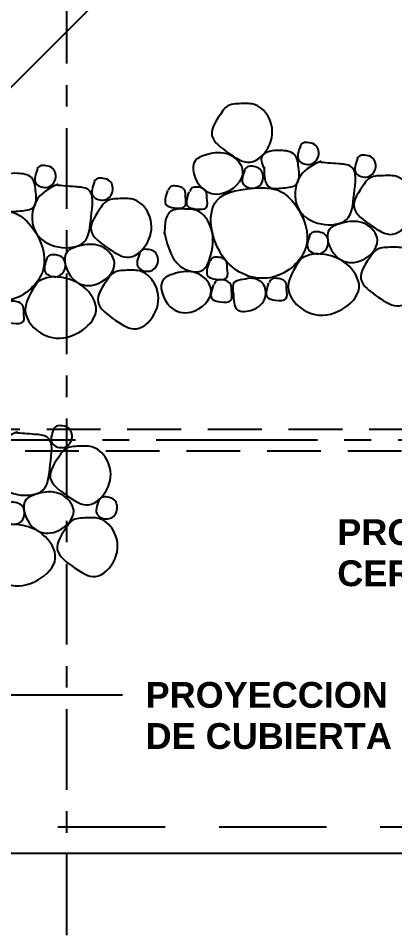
# Model space of a CAD drawing. Extents: x 504.5 to 598.6, y 648.3 to 688.4.
# Drawn here: x 534.036 to 535.787, y 656.792 to 661.024 of the extents above; entities that cross this region are included whole.
import ezdxf

# ---------------------------------------------------------------- set-up
doc = ezdxf.new("R2010")
doc.units = 0
doc.header["$MEASUREMENT"] = 0
doc.linetypes.add('CENTER2', pattern=[1.125, 0.75, -0.125, 0.125, -0.125])
doc.linetypes.add('HIDDEN', pattern=[0.375, 0.25, -0.125])
doc.layers.get('0').update_dxf_attribs({"linetype": 'CONTINUOUS'})
doc.layers.get('DEFPOINTS').update_dxf_attribs({"linetype": 'CONTINUOUS'})
for name, color, linetype in [('1', 6, 'CONTINUOUS'), ('2', 1, 'CONTINUOUS'), ('EJES', 6, 'CENTER2'), ('PROYECCIONES', 6, 'HIDDEN'), ('texturas', 6, 'CONTINUOUS')]:
    doc.layers.add(name, color=color, linetype=linetype)
doc.styles.add('ALR4', font='sanssb__.ttf')
doc.dimstyles.new('1-50', dxfattribs={"dimscale": 0.6, "dimtxt": 0.18, "dimasz": 0.18, "dimexe": 0.18, "dimexo": 0.0625, "dimgap": 0.09, "dimtad": 1, "dimzin": 4, "dimdsep": 46, "dimtxsty": 'Standard', "dimblk1": 'ARCHTICK', "dimblk2": 'ARCHTICK', "dimsah": 1, "dimcen": 0.09, "dimdle": 0.18, "dimclrd": 6, "dimclre": 6, "dimclrt": 1, "dimadec": 0, "dimazin": 0, "dimtfac": 1, "dimtofl": 0, "dimtmove": 0, "dimatfit": 3, "dimldrblk": 'ARCHTICK', "dimfxl": 1, "dimtolj": 1, "dimtzin": 4, "dimarcsym": 0})

# ---------------------------------------------------------------- blocks, each defined once
blk = doc.blocks.new('_ARCHTICK')
at = {"color": 0, "linetype": 'ByBlock', "const_width": 0.15}
blk.add_lwpolyline([(-0.5, -0.5), (0.5, 0.5)], dxfattribs=at)
blk = doc.blocks.new('*D73')
at = {"color": 6, "linetype": 'ByBlock', "transparency": 16777216}
blk.add_arc((531.3727, 659.0641), 0.8835, 0, 45, dxfattribs=at)
at = {"layer": 'DEFPOINTS', "color": 0, "linetype": 'ByBlock', "transparency": 16777216}
for p in [(534.3373, 662.0287), (532.2262, 659.2927), (531.3873, 659.0787), (505.4273, 659.0641), (544.8842, 659.0641)]:
    blk.add_point(p, dxfattribs=at)
at = {"color": 6, "linetype": 'ByBlock', "transparency": 16777216, "xscale": 0.108, "yscale": 0.108, "zscale": 0.108}
for p, rotation in [((531.9975, 659.6888), 134.9999999999654), ((532.2563, 659.0641), 270.0000000000001)]:
    blk.add_blockref('_ARCHTICK', p, dxfattribs=dict(at, rotation=rotation))
at = {"color": 1, "linetype": 'ByBlock', "transparency": 16777216, "insert": (532.2905, 659.4442), "char_height": 0.108, "attachment_point": 5, "rotation": 292.5, "style": 'ALR4'}
blk.add_mtext('\\A1;45.00°', dxfattribs=at)
blk = doc.blocks.new('*D74')
at = {"color": 6, "linetype": 'ByBlock', "transparency": 16777216}
blk.add_line((533.9054, 661.619), (533.621, 661.3346), dxfattribs=at)
blk.add_arc((534.2623, 661.9759), 0.799, 225, 270, dxfattribs=at)
at = {"layer": 'DEFPOINTS', "color": 0, "linetype": 'ByBlock', "transparency": 16777216}
for p in [(534.2623, 683.009), (534.3216, 662.0352), (533.9319, 661.6455), (533.8628, 661.284), (534.2623, 649.3383)]:
    blk.add_point(p, dxfattribs=at)
at = {"color": 6, "linetype": 'ByBlock', "transparency": 16777216, "xscale": 0.108, "yscale": 0.108, "zscale": 0.108}
for p, rotation in [((533.6974, 661.4109), 134.9999999999905), ((534.2623, 661.1769), 359.9999999999995)]:
    blk.add_blockref('_ARCHTICK', p, dxfattribs=dict(at, rotation=rotation))
at = {"color": 1, "linetype": 'ByBlock', "transparency": 16777216, "insert": (533.9986, 661.3392), "char_height": 0.108, "attachment_point": 5, "rotation": 337.5, "style": 'ALR4'}
blk.add_mtext('\\A1;45.00°', dxfattribs=at)
blk = doc.blocks.new('*D75')
at = {"color": 6, "linetype": 'ByBlock', "transparency": 16777216}
blk.add_arc((534.2623, 671.099), 2.0286, 90, 135, dxfattribs=at)
at = {"layer": 'DEFPOINTS', "color": 0, "linetype": 'ByBlock', "transparency": 16777216}
for p in [(534.2623, 683.009), (523.6674, 681.6939), (533.7373, 673.0584), (536.1168, 669.2445), (534.2623, 649.3383)]:
    blk.add_point(p, dxfattribs=at)
at = {"color": 6, "linetype": 'ByBlock', "transparency": 16777216, "xscale": 0.108, "yscale": 0.108, "zscale": 0.108}
for p, rotation in [((534.2623, 673.1276), 359.9999999999992), ((532.8279, 672.5334), 224.9999999999957)]:
    blk.add_blockref('_ARCHTICK', p, dxfattribs=dict(at, rotation=rotation))
at = {"color": 1, "linetype": 'ByBlock', "transparency": 16777216, "insert": (533.444, 673.0746), "char_height": 0.108, "attachment_point": 5, "rotation": 22.5, "style": 'ALR4'}
blk.add_mtext('\\A1;45.00°', dxfattribs=at)
blk = doc.blocks.new('*D249')
at = {"color": 6, "linetype": 'ByBlock', "transparency": 16777216}
blk.add_arc((519.1311, 659.0641), 0.7852, 135, 180, dxfattribs=at)
at = {"layer": 'DEFPOINTS', "color": 0, "linetype": 'ByBlock', "transparency": 16777216}
for p in [(516.1665, 662.0287), (518.4511, 659.4567), (519.1165, 659.0787), (505.4273, 659.0641), (544.8842, 659.0641)]:
    blk.add_point(p, dxfattribs=at)
at = {"color": 6, "linetype": 'ByBlock', "transparency": 16777216, "xscale": 0.108, "yscale": 0.108, "zscale": 0.108}
for p, rotation in [((518.5759, 659.6193), 45.00000000003484), ((518.3459, 659.0641), 269.9999999999998)]:
    blk.add_blockref('_ARCHTICK', p, dxfattribs=dict(at, rotation=rotation))
at = {"color": 1, "linetype": 'ByBlock', "transparency": 16777216, "insert": (518.3042, 659.4066), "char_height": 0.108, "attachment_point": 5, "rotation": 67.5, "style": 'ALR4'}
blk.add_mtext('\\A1;45.00°', dxfattribs=at)

msp = doc.modelspace()

# ---------------------------------------------------------------- linework, layer by layer
at = {"layer": '1'}
for points in [[(535.3483, 660.4311), (535.3411, 660.3634), (535.3964, 660.3456), (535.4302, 660.3777), (535.4195, 660.4328), (535.3892, 660.4453), (535.3607, 660.4435), (535.3465, 660.4311)], [(534.9154, 660.3901), (534.8601, 660.3634), (534.8904, 660.2352), (534.9866, 660.2103), (535.0811, 660.3118), (535.024, 660.3866), (534.9278, 660.3937), (534.9065, 660.3883)], [(535.179, 660.3332), (535.204, 660.2388), (535.2681, 660.2352), (535.3305, 660.253), (535.3394, 660.3314), (535.3198, 660.3901), (535.2556, 660.4097), (535.204, 660.4044), (535.1683, 660.3812), (535.1666, 660.3616), (535.179, 660.3243)], [(535.6137, 660.3723), (535.6066, 660.3047), (535.6618, 660.2869), (535.6957, 660.3189), (535.685, 660.3741), (535.6547, 660.3866), (535.6262, 660.3848), (535.6119, 660.3723)], [(535.09, 660.3207), (535.0828, 660.253), (535.1381, 660.2352), (535.1719, 660.2673), (535.1612, 660.3225), (535.1309, 660.3349), (535.1024, 660.3332), (535.0882, 660.3207)], [(535.4445, 660.3599), (535.3501, 660.294), (535.3376, 660.1409), (535.4445, 660.0679), (535.5638, 660.0893), (535.5977, 660.2068), (535.5834, 660.3349), (535.5246, 660.3474), (535.4338, 660.3545)], [(535.6476, 660.2566), (535.5977, 660.1444), (535.6778, 660.0608), (535.7758, 660.0198), (535.8667, 660.1035), (535.8649, 660.221), (535.799, 660.2869), (535.7331, 660.2922), (535.6654, 660.278), (535.644, 660.253)], [(534.8299, 660.2174), (534.8245, 660.1498), (534.8619, 660.1373), (534.9118, 660.1444), (534.9136, 660.1889), (534.91, 660.2174), (534.8833, 660.237), (534.8691, 660.2388), (534.8441, 660.2352), (534.8334, 660.2192)], [(535.161, 660.2362), (534.9592, 660.1769), (535.0067, 659.8922), (535.2203, 659.8211), (535.3746, 659.9634), (535.3272, 660.1532), (535.2441, 660.2244), (535.161, 660.2362)], [(534.7158, 660.0269), (534.812, 659.8578), (534.8958, 659.8543), (534.9261, 659.9059), (534.9332, 660.0465), (534.8673, 660.1302), (534.812, 660.1373), (534.7461, 660.1266), (534.7194, 660.0768), (534.7176, 660.043), (534.7141, 660.0198)], [(535.5407, 660.0714), (535.4854, 660.0447), (535.5157, 659.9166), (535.6119, 659.8916), (535.7064, 659.9931), (535.6493, 660.0679), (535.5531, 660.075), (535.5318, 660.0697)], [(535.3928, 660.0163), (535.3857, 659.9486), (535.4409, 659.9308), (535.4748, 659.9629), (535.4641, 660.018), (535.4338, 660.0305), (535.4053, 660.0287), (535.391, 660.0163)], [(535.6796, 659.9237), (535.6297, 659.8115), (535.7099, 659.7279), (535.8079, 659.6869), (535.8988, 659.7706), (535.897, 659.8881), (535.8311, 659.9539), (535.7651, 659.9593), (535.6974, 659.945), (535.6761, 659.9201)], [(534.9243, 659.8916), (534.9189, 659.824), (534.9563, 659.8115), (535.0062, 659.8186), (535.008, 659.8632), (535.0044, 659.8916), (534.9777, 659.9112), (534.9635, 659.913), (534.9385, 659.9094), (534.9278, 659.8934)], [(535.3518, 659.9077), (535.293, 659.7581), (535.3982, 659.6513), (535.5407, 659.6709), (535.6208, 659.7706), (535.5621, 659.8827), (535.4712, 659.9237), (535.391, 659.9237), (535.3447, 659.9023)], [(534.7675, 659.8382), (534.7123, 659.8115), (534.7426, 659.6833), (534.8388, 659.6584), (534.9332, 659.7599), (534.8762, 659.8347), (534.78, 659.8418), (534.7586, 659.8364)], [(534.9439, 659.7866), (534.9385, 659.719), (534.9759, 659.7065), (535.0258, 659.7136), (535.0276, 659.7581), (535.024, 659.7866), (534.9973, 659.8062), (534.9831, 659.808), (534.9581, 659.8044), (534.9474, 659.7884)], [(535.0365, 659.7474), (535.0561, 659.6691), (535.1256, 659.6691), (535.1844, 659.7261), (535.1737, 659.7902), (535.1256, 659.8151), (535.0811, 659.8097), (535.0419, 659.7973), (535.0347, 659.7474)], [(535.2004, 659.7937), (535.1951, 659.7261), (535.2325, 659.7136), (535.2824, 659.7207), (535.2841, 659.7652), (535.2806, 659.7937), (535.2539, 659.8133), (535.2396, 659.8151), (535.2147, 659.8115), (535.204, 659.7955)]]:
    msp.add_spline(points, degree=3, dxfattribs=at)
at = {"layer": '2'}
for points in [[(532.0885, 657.1433), (539.2934, 657.1433), (539.2934, 676.5107), (536.9318, 676.5107)], [(534.5213, 657.8786), (533.6311, 657.8786), (533.1326, 657.2499), (533.2632, 657.5109)]]:
    msp.add_lwpolyline(points, dxfattribs=at)
for points in [[(534.9866, 660.5913), (534.9368, 660.4791), (535.0169, 660.3955), (535.1149, 660.3545), (535.2058, 660.4382), (535.204, 660.5557), (535.1381, 660.6216), (535.0721, 660.6269), (535.0044, 660.6127), (534.9831, 660.5877)], [(534.1257, 660.3243), (534.1186, 660.2567), (534.1738, 660.2389), (534.2077, 660.2709), (534.197, 660.3261), (534.1667, 660.3386), (534.1382, 660.3368), (534.1239, 660.3243)], [(533.9565, 660.2264), (533.9814, 660.132), (534.0455, 660.1285), (534.1079, 660.1463), (534.1168, 660.2246), (534.0972, 660.2834), (534.0331, 660.3029), (533.9814, 660.2976), (533.9458, 660.2745), (533.944, 660.2549), (533.9565, 660.2175)], [(534.2219, 660.2531), (534.1275, 660.1872), (534.115, 660.0341), (534.2219, 659.9611), (534.3413, 659.9825), (534.3751, 660.1), (534.3609, 660.2282), (534.3021, 660.2406), (534.2112, 660.2478)], [(534.3911, 660.2656), (534.384, 660.1979), (534.4392, 660.1801), (534.4731, 660.2122), (534.4624, 660.2673), (534.4321, 660.2798), (534.4036, 660.278), (534.3894, 660.2656)], [(534.7301, 660.2228), (534.7248, 660.1551), (534.7622, 660.1427), (534.812, 660.1498), (534.8138, 660.1943), (534.8103, 660.2228), (534.7835, 660.2424), (534.7693, 660.2441), (534.7444, 660.2406), (534.7337, 660.2246)], [(534.425, 660.1498), (534.3751, 660.0377), (534.4553, 659.954), (534.5533, 659.9131), (534.6441, 659.9967), (534.6423, 660.1142), (534.5764, 660.1801), (534.5105, 660.1854), (534.4428, 660.1712), (534.4214, 660.1463)], [(533.9384, 660.1295), (533.7366, 660.0702), (533.7841, 659.7855), (533.9978, 659.7143), (534.1521, 659.8567), (534.1046, 660.0464), (534.0215, 660.1176), (533.9384, 660.1295)], [(534.3181, 659.9647), (534.2629, 659.938), (534.2932, 659.8098), (534.3894, 659.7849), (534.4838, 659.8864), (534.4268, 659.9611), (534.3306, 659.9683), (534.3092, 659.9629)], [(534.1702, 659.9095), (534.1631, 659.8419), (534.2183, 659.824), (534.2522, 659.8561), (534.2415, 659.9113), (534.2112, 659.9237), (534.1827, 659.922), (534.1685, 659.9095)], [(534.6014, 659.9344), (534.5942, 659.8668), (534.6495, 659.849), (534.6833, 659.881), (534.6726, 659.9362), (534.6423, 659.9487), (534.6138, 659.9469), (534.5996, 659.9344)], [(534.4571, 659.8169), (534.4072, 659.7048), (534.4873, 659.6211), (534.5853, 659.5801), (534.6762, 659.6638), (534.6744, 659.7813), (534.6085, 659.8472), (534.5426, 659.8525), (534.4749, 659.8383), (534.4535, 659.8134)], [(534.1293, 659.8009), (534.0705, 659.6514), (534.1756, 659.5445), (534.3181, 659.5641), (534.3983, 659.6638), (534.3395, 659.776), (534.2486, 659.8169), (534.1685, 659.8169), (534.1221, 659.7956)], [(533.9778, 659.687), (533.9725, 659.6193), (534.0099, 659.6069), (534.0598, 659.614), (534.0616, 659.6585), (534.058, 659.687), (534.0313, 659.7066), (534.017, 659.7083), (533.9921, 659.7048), (533.9814, 659.6887)], [(534.2012, 659.115), (534.1941, 659.0473), (534.2493, 659.0295), (534.2832, 659.0616), (534.2725, 659.1168), (534.2422, 659.1292), (534.2137, 659.1274), (534.1994, 659.115)], [(534.032, 659.1025), (533.9376, 659.0366), (533.9251, 658.8835), (534.032, 658.8105), (534.1513, 658.8319), (534.1852, 658.9494), (534.1709, 659.0776), (534.1122, 659.0901), (534.0213, 659.0972)], [(534.2351, 658.9993), (534.1852, 658.8871), (534.2654, 658.8034), (534.3633, 658.7625), (534.4542, 658.8462), (534.4524, 658.9637), (534.3865, 659.0295), (534.3206, 659.0349), (534.2529, 659.0206), (534.2315, 658.9957)], [(534.1282, 658.8141), (534.073, 658.7874), (534.1032, 658.6592), (534.1994, 658.6343), (534.2939, 658.7358), (534.2369, 658.8105), (534.1407, 658.8177), (534.1193, 658.8123)], [(533.9803, 658.7589), (533.9732, 658.6913), (534.0284, 658.6735), (534.0623, 658.7055), (534.0516, 658.7607), (534.0213, 658.7732), (533.9928, 658.7714), (533.9785, 658.7589)], [(534.4114, 658.7838), (534.4043, 658.7162), (534.4595, 658.6984), (534.4934, 658.7304), (534.4827, 658.7856), (534.4524, 658.7981), (534.4239, 658.7963), (534.4097, 658.7838)], [(534.2671, 658.6663), (534.2173, 658.5542), (534.2974, 658.4705), (534.3954, 658.4296), (534.4863, 658.5132), (534.4845, 658.6307), (534.4186, 658.6966), (534.3527, 658.7019), (534.285, 658.6877), (534.2636, 658.6628)], [(533.9394, 658.6503), (533.8806, 658.5008), (533.9857, 658.394), (534.1282, 658.4135), (534.2084, 658.5132), (534.1496, 658.6254), (534.0587, 658.6663), (533.9785, 658.6663), (533.9322, 658.645)]]:
    msp.add_spline(points, degree=3, dxfattribs=at)
at = {"layer": 'EJES', "ltscale": 0.5}
msp.add_line((534.2623, 649.3383), (534.2623, 683.009), dxfattribs=at)
at = {"layer": 'EJES'}
msp.add_line((505.4273, 659.0641), (544.8842, 659.0641), dxfattribs=at)
at = {"layer": 'PROYECCIONES'}
for p, q in [((533.4184, 659.1141), (538.4123, 659.1141)), ((533.3184, 659.0141), (538.4123, 659.0141))]:
    msp.add_line(p, q, dxfattribs=at)
at = {"layer": 'PROYECCIONES', "color": 3, "ltscale": 2}
msp.add_line((536.9697, 657.2641), (531.3873, 657.2641), dxfattribs=at)
at = {"layer": 'texturas', "color": 1}
msp.add_line((535.0373, 661.7387), (532.0873, 658.7887), dxfattribs=at)

# ---------------------------------------------------------------- texts
at = {"layer": '2', "style": 'ALR4'}
for s, p in [('PROYECCION DE', (535.5196, 658.5756)), ('CERCHA PRINCIPAL', (535.5196, 658.3845)), ('PROYECCION', (534.6282, 657.8193)), ('DE CUBIERTA', (534.6282, 657.6282))]:
    msp.add_text(s, height=0.12, dxfattribs=at).set_placement(p)

# ---------------------------------------------------------------- dimensions: what is measured, and where the dimension line sits
at = {"layer": '2'}
for base, line1, line2, picture, middle in [((533.7373, 673.0584), ((534.2623, 649.3383), (534.2623, 683.009)), ((536.1168, 669.2445), (523.6674, 681.6939)), '*D75', (533.444, 673.0746)), ((533.8628, 661.284), ((534.2623, 649.3383), (534.2623, 683.009)), ((534.3216, 662.0352), (533.9319, 661.6455)), '*D74', (533.9986, 661.3392)), ((532.2262, 659.2927), ((505.4273, 659.0641), (544.8842, 659.0641)), ((534.3373, 662.0287), (531.3873, 659.0787)), '*D73', (532.2905, 659.4442)), ((518.4511, 659.4567), ((516.1665, 662.0287), (519.1165, 659.0787)), ((505.4273, 659.0641), (544.8842, 659.0641)), '*D249', (518.3042, 659.4066))]:
    dim = msp.add_angular_dim_2l(base=base, line1=line1, line2=line2, dimstyle='1-50', override={"dimtxsty": 'ALR4', "dimadec": 2, "dimazin": 1}, dxfattribs=at)
    dim.commit()
    dim.dimension.update_dxf_attribs({"geometry": picture, "text_midpoint": middle})

doc.saveas('drawing.dxf')
